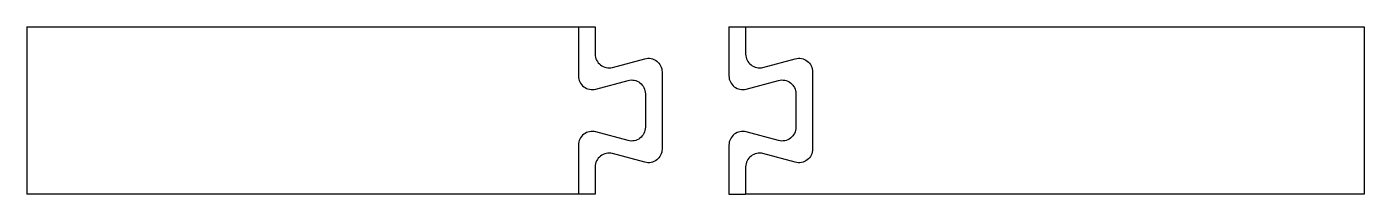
# Model space of a CAD drawing. Extents: x -30 to 370, y -20 to 30.
import ezdxf

# ---------------------------------------------------------------- set-up
doc = ezdxf.new("R2010")
doc.units = 0
doc.layers.add('1', color=7, linetype='CONTINUOUS')

msp = doc.modelspace()

# ---------------------------------------------------------------- linework, layer by layer
at = {"layer": '1', "color": 7, "linetype": 'CONTINUOUS'}
for p, q in [((-30.00842, 30), (134.99158, 30)), ((-30.00842, 30), (-30.00842, -20)), ((134.99158, 30), (139.99158, 30)), ((179.99158, 30), (184.99158, 30)), ((184.99158, 30), (369.99158, 30)), ((369.99158, 30), (369.99158, -20)), ((134.99158, -20), (-30.00842, -20)), ((139.99158, -20), (134.99158, -20)), ((179.99158, -20), (184.99158, -20)), ((369.99158, -20), (184.99158, -20))]:
    msp.add_line(p, q, dxfattribs=at)
for points in [[(134.99158, 30), (134.99158, 15.34322), (134.99158, 15.343224, 0.493146), (140.15274, 11.382929), (140.15274, 11.38293), (149.83042, 13.97606), (149.830422, 13.976056, -0.493145), (154.99158, 10.01576), (154.99158, 10.01576), (154.99158, -0.01576), (154.99158, -0.01576, -0.493145), (149.830422, -3.976056), (149.83042, -3.97606), (140.15274, -1.38293), (140.15274, -1.382929, 0.493146), (134.99158, -5.343224), (134.99158, -5.34322), (134.99158, -20)], [(139.99158, 30), (139.99158, 21.84322), (139.99158, 21.843224, 0.493146), (145.15274, 17.882929), (145.15274, 17.88293), (154.83042, 20.47606), (154.830422, 20.476056, -0.493145), (159.99158, 16.51576), (159.99158, 16.51576), (159.99158, -6.51576), (159.99158, -6.51576, -0.493145), (154.830422, -10.476056), (154.83042, -10.47606), (145.15274, -7.88293), (145.15274, -7.882929, 0.493146), (139.99158, -11.843224), (139.99158, -11.84322), (139.99158, -20)], [(179.99158, 30), (179.99158, 15.34322), (179.99158, 15.343224, 0.493146), (185.15274, 11.382929), (185.15274, 11.38293), (194.83042, 13.97606), (194.830422, 13.976056, -0.493145), (199.99158, 10.01576), (199.99158, 10.01576), (199.99158, -0.01576), (199.99158, -0.01576, -0.493145), (194.830422, -3.976056), (194.83042, -3.97606), (185.15274, -1.38293), (185.15274, -1.382929, 0.493146), (179.99158, -5.343224), (179.99158, -5.34322), (179.99158, -20)], [(184.99158, 30), (184.99158, 21.84322), (184.99158, 21.843224, 0.493146), (190.15274, 17.882929), (190.15274, 17.88293), (199.83042, 20.47606), (199.830422, 20.476056, -0.493145), (204.99158, 16.51576), (204.99158, 16.51576), (204.99158, -6.51576), (204.99158, -6.51576, -0.493145), (199.830422, -10.476056), (199.83042, -10.47606), (190.15274, -7.88293), (190.15274, -7.882929, 0.493146), (184.99158, -11.843224), (184.99158, -11.84322), (184.99158, -20)]]:
    msp.add_lwpolyline(points, format="xyb", dxfattribs=at)

doc.saveas('drawing.dxf')
